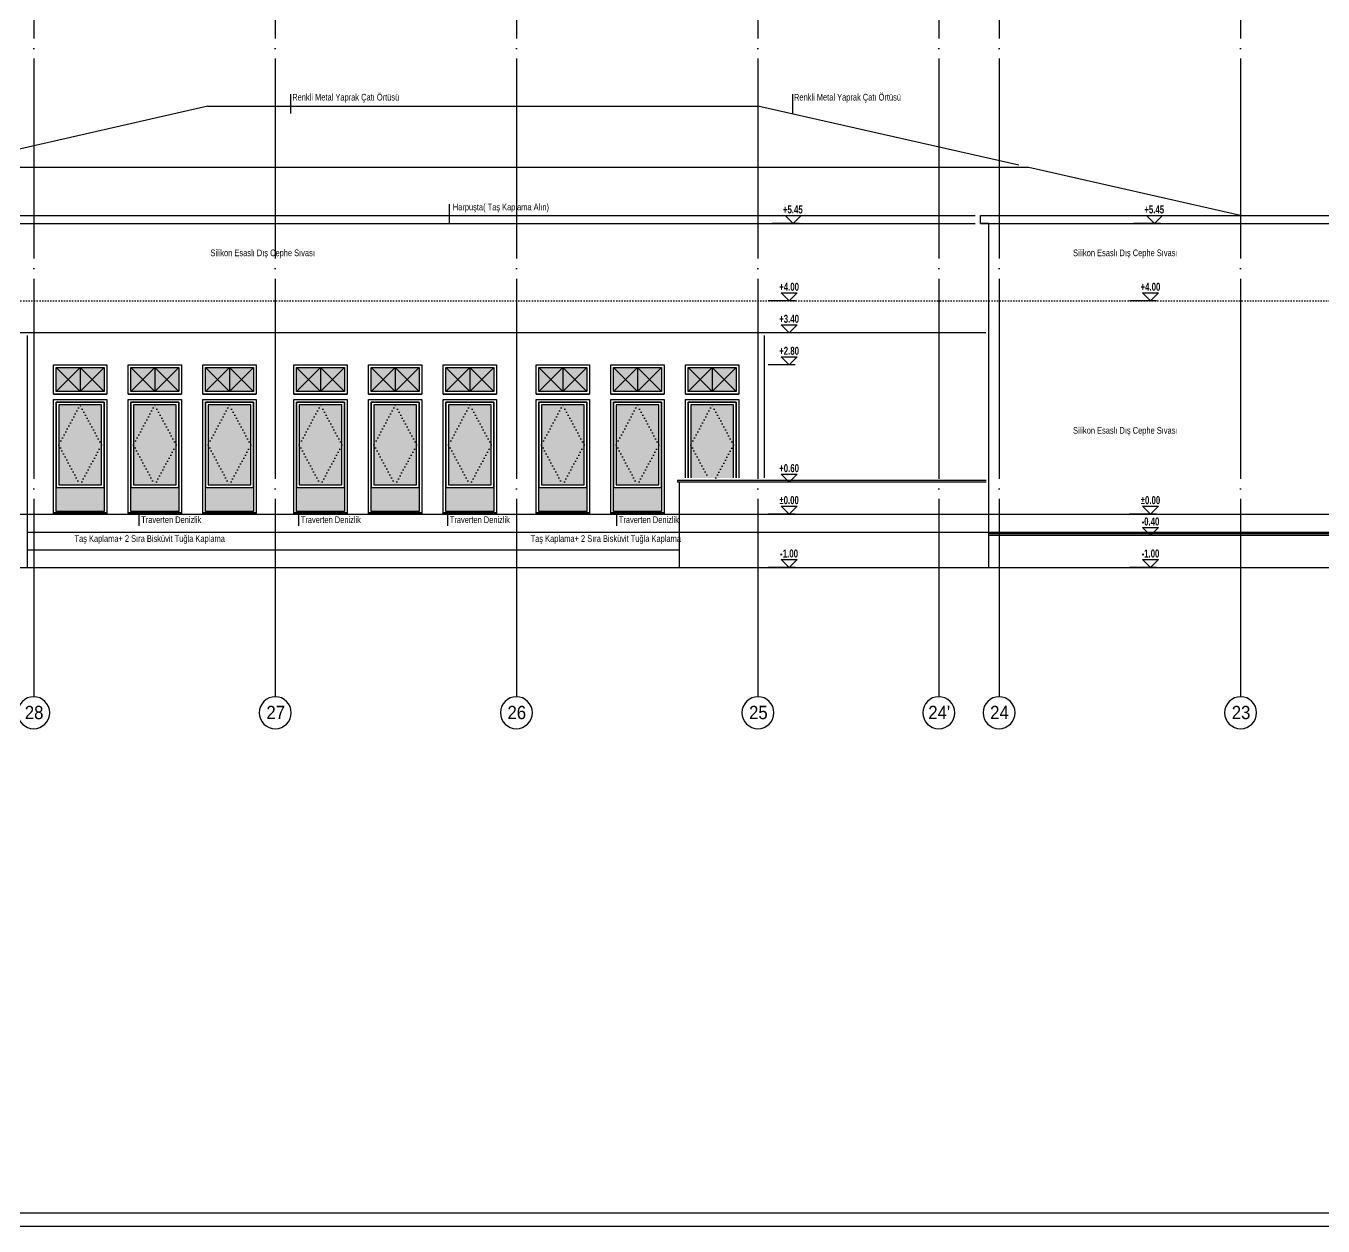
# Model space of a CAD drawing. Extents: x 460786 to 545292, y 30998 to 41694.
# Drawn here: x 520345 to 522777, y 37194 to 39444 of the extents above; entities that cross this region are included whole.
import ezdxf
from ezdxf.enums import TextEntityAlignment as Align

# ---------------------------------------------------------------- set-up
doc = ezdxf.new("R2010")
doc.units = 0
doc.header["$LTSCALE"] = 50
doc.header["$MEASUREMENT"] = 0
for name, pattern in [('DASHDOT', [5.5, 5, -0.25, 0, -0.25]), ('DASHED', [0.1, 0, -0.1]), ('DOT2', [0.125, 0, -0.125])]:
    doc.linetypes.add(name, pattern=pattern)
doc.layers.get('0').update_dxf_attribs({"linetype": 'CONTINUOUS'})
for name, color, linetype in [('A-Aks Balonu', 2, 'CONTINUOUS'), ('A-Aks Dikey', 12, 'DASHDOT'), ('A-Betonarme', 6, 'CONTINUOUS'), ('A-Cam', 160, 'CONTINUOUS'), ('A-Dash', 9, 'DASHED'), ('A-Gör 2', 40, 'CONTINUOUS'), ('A-Gör 3', 25, 'CONTINUOUS'), ('A-Gör 4', 75, 'CONTINUOUS'), ('A-Kot', 3, 'CONTINUOUS'), ('A-Lejant', 23, 'CONTINUOUS'), ('A-Solid', 254, 'CONTINUOUS'), ('A-Yazı 1', 200, 'CONTINUOUS'), ('A-Yazı 2', 205, 'CONTINUOUS')]:
    doc.layers.add(name, color=color, linetype=linetype)
doc.styles.add('blkan', font='arial.ttf', dxfattribs={"width": 0.9, "height": 12.5})
doc.styles.get("Standard").update_dxf_attribs({"font": 'arial.ttf', "width": 0.9})
doc.styles.add('YAZI', font='arialbd.ttf', dxfattribs={"width": 0.9, "height": 150})

# ---------------------------------------------------------------- blocks, each defined once
blk = doc.blocks.new('aks')
blk.add_circle((-0.8, 38.6), 60)
at = {"width": 0.9}
blk.add_attdef('AKSNO', text='', height=50, dxfattribs=at).set_placement((-0.8, 38.6), align=Align.MIDDLE_CENTER)
blk = doc.blocks.new('kot-k')
for p, q in [((9.4, 0), (-32.7, 0)), ((-12.6, 12.6), (12.6, 12.6)), ((0, 0), (-12.6, 12.6)), ((0, 0), (12.6, 12.6))]:
    blk.add_line(p, q)
at = {"style": 'YAZI', "width": 0.7}
blk.add_attdef('KOT', text='', height=12.5, dxfattribs=at).set_placement((0, 22), align=Align.MIDDLE_CENTER)

msp = doc.modelspace()

# ---------------------------------------------------------------- hatches: boundary and pattern name
at = {"layer": 'A-Solid'}
h = msp.add_hatch(color=256, dxfattribs=at)
h.dxf.hatch_style = 1
h.paths.add_polyline_path([(520491.72, 38578.33), (520401.72, 38578.33), (520401.72, 38533.33), (520491.72, 38533.33)])
h.paths.add_polyline_path([(520406.72, 38658.33), (520406.72, 38583.33), (520446.72, 38583.33)], flags=17)
h.paths.add_polyline_path([(520486.72, 38658.33), (520446.72, 38583.33), (520486.72, 38583.33)], flags=17)
h.paths.add_polyline_path([(520486.72, 38658.33), (520446.72, 38733.33), (520406.72, 38658.33), (520446.72, 38583.33)])
h.paths.add_polyline_path([(520446.72, 38733.33), (520406.72, 38733.33), (520406.72, 38658.33)], flags=17)
h.paths.add_polyline_path([(520486.72, 38733.33), (520446.72, 38733.33), (520486.72, 38658.33)], flags=17)
h.paths.add_polyline_path([(520424.22, 38780.83), (520401.72, 38758.33), (520446.72, 38758.33)])
h.paths.add_polyline_path([(520446.72, 38803.33), (520401.72, 38803.33), (520424.22, 38780.83)])
h.paths.add_polyline_path([(520446.72, 38803.33), (520424.22, 38780.83), (520446.72, 38758.33)])
h.paths.add_polyline_path([(520401.72, 38803.33), (520401.72, 38758.33), (520424.22, 38780.83)])
h.paths.add_polyline_path([(520469.22, 38780.83), (520446.72, 38803.33), (520446.72, 38758.33)])
h.paths.add_polyline_path([(520491.72, 38803.33), (520446.72, 38803.33), (520469.22, 38780.83)])
h.paths.add_polyline_path([(520491.72, 38803.33), (520469.22, 38780.83), (520491.72, 38758.33)])
h.paths.add_polyline_path([(520469.22, 38780.83), (520446.72, 38758.33), (520491.72, 38758.33)])
h = msp.add_hatch(color=256, dxfattribs=at)
h.dxf.hatch_style = 1
h.paths.add_polyline_path([(520631.72, 38578.33), (520541.72, 38578.33), (520541.72, 38533.33), (520631.72, 38533.33)])
h.paths.add_polyline_path([(520546.72, 38658.33), (520546.72, 38583.33), (520586.72, 38583.33)], flags=17)
h.paths.add_polyline_path([(520626.72, 38658.33), (520586.72, 38583.33), (520626.72, 38583.33)], flags=17)
h.paths.add_polyline_path([(520626.72, 38658.33), (520586.72, 38733.33), (520546.72, 38658.33), (520586.72, 38583.33)])
h.paths.add_polyline_path([(520586.72, 38733.33), (520546.72, 38733.33), (520546.72, 38658.33)], flags=17)
h.paths.add_polyline_path([(520626.72, 38733.33), (520586.72, 38733.33), (520626.72, 38658.33)], flags=17)
h.paths.add_polyline_path([(520564.22, 38780.83), (520541.72, 38758.33), (520586.72, 38758.33)])
h.paths.add_polyline_path([(520586.72, 38803.33), (520541.72, 38803.33), (520564.22, 38780.83)])
h.paths.add_polyline_path([(520586.72, 38803.33), (520564.22, 38780.83), (520586.72, 38758.33)])
h.paths.add_polyline_path([(520541.72, 38803.33), (520541.72, 38758.33), (520564.22, 38780.83)])
h.paths.add_polyline_path([(520609.22, 38780.83), (520586.72, 38803.33), (520586.72, 38758.33)])
h.paths.add_polyline_path([(520631.72, 38803.33), (520586.72, 38803.33), (520609.22, 38780.83)])
h.paths.add_polyline_path([(520631.72, 38803.33), (520609.22, 38780.83), (520631.72, 38758.33)])
h.paths.add_polyline_path([(520609.22, 38780.83), (520586.72, 38758.33), (520631.72, 38758.33)])
h = msp.add_hatch(color=256, dxfattribs=at)
h.dxf.hatch_style = 1
h.paths.add_polyline_path([(520771.72, 38578.33), (520681.72, 38578.33), (520681.72, 38533.33), (520771.72, 38533.33)])
h.paths.add_polyline_path([(520686.72, 38658.33), (520686.72, 38583.33), (520726.72, 38583.33)], flags=17)
h.paths.add_polyline_path([(520766.72, 38658.33), (520726.72, 38583.33), (520766.72, 38583.33)], flags=17)
h.paths.add_polyline_path([(520766.72, 38658.33), (520726.72, 38733.33), (520686.72, 38658.33), (520726.72, 38583.33)])
h.paths.add_polyline_path([(520726.72, 38733.33), (520686.72, 38733.33), (520686.72, 38658.33)], flags=17)
h.paths.add_polyline_path([(520766.72, 38733.33), (520726.72, 38733.33), (520766.72, 38658.33)], flags=17)
h.paths.add_polyline_path([(520704.22, 38780.83), (520681.72, 38758.33), (520726.72, 38758.33)])
h.paths.add_polyline_path([(520726.72, 38803.33), (520681.72, 38803.33), (520704.22, 38780.83)])
h.paths.add_polyline_path([(520726.72, 38803.33), (520704.22, 38780.83), (520726.72, 38758.33)])
h.paths.add_polyline_path([(520681.72, 38803.33), (520681.72, 38758.33), (520704.22, 38780.83)])
h.paths.add_polyline_path([(520749.22, 38780.83), (520726.72, 38803.33), (520726.72, 38758.33)])
h.paths.add_polyline_path([(520771.72, 38803.33), (520726.72, 38803.33), (520749.22, 38780.83)])
h.paths.add_polyline_path([(520771.72, 38803.33), (520749.22, 38780.83), (520771.72, 38758.33)])
h.paths.add_polyline_path([(520749.22, 38780.83), (520726.72, 38758.33), (520771.72, 38758.33)])
h = msp.add_hatch(color=256, dxfattribs=at)
h.dxf.hatch_style = 1
h.paths.add_polyline_path([(520942.72, 38578.33), (520852.72, 38578.33), (520852.72, 38533.33), (520942.72, 38533.33)])
h.paths.add_polyline_path([(520857.72, 38658.33), (520857.72, 38583.33), (520897.72, 38583.33)], flags=17)
h.paths.add_polyline_path([(520937.72, 38658.33), (520897.72, 38583.33), (520937.72, 38583.33)], flags=17)
h.paths.add_polyline_path([(520937.72, 38658.33), (520897.72, 38733.33), (520857.72, 38658.33), (520897.72, 38583.33)])
h.paths.add_polyline_path([(520897.72, 38733.33), (520857.72, 38733.33), (520857.72, 38658.33)], flags=17)
h.paths.add_polyline_path([(520937.72, 38733.33), (520897.72, 38733.33), (520937.72, 38658.33)], flags=17)
h.paths.add_polyline_path([(520875.22, 38780.83), (520852.72, 38758.33), (520897.72, 38758.33)])
h.paths.add_polyline_path([(520897.72, 38803.33), (520852.72, 38803.33), (520875.22, 38780.83)])
h.paths.add_polyline_path([(520897.72, 38803.33), (520875.22, 38780.83), (520897.72, 38758.33)])
h.paths.add_polyline_path([(520852.72, 38803.33), (520852.72, 38758.33), (520875.22, 38780.83)])
h.paths.add_polyline_path([(520920.22, 38780.83), (520897.72, 38803.33), (520897.72, 38758.33)])
h.paths.add_polyline_path([(520942.72, 38803.33), (520897.72, 38803.33), (520920.22, 38780.83)])
h.paths.add_polyline_path([(520942.72, 38803.33), (520920.22, 38780.83), (520942.72, 38758.33)])
h.paths.add_polyline_path([(520920.22, 38780.83), (520897.72, 38758.33), (520942.72, 38758.33)])
h = msp.add_hatch(color=256, dxfattribs=at)
h.dxf.hatch_style = 1
h.paths.add_polyline_path([(521082.72, 38578.33), (520992.72, 38578.33), (520992.72, 38533.33), (521082.72, 38533.33)])
h.paths.add_polyline_path([(520997.72, 38658.33), (520997.72, 38583.33), (521037.72, 38583.33)], flags=17)
h.paths.add_polyline_path([(521077.72, 38658.33), (521037.72, 38583.33), (521077.72, 38583.33)], flags=17)
h.paths.add_polyline_path([(521077.72, 38658.33), (521037.72, 38733.33), (520997.72, 38658.33), (521037.72, 38583.33)])
h.paths.add_polyline_path([(521037.72, 38733.33), (520997.72, 38733.33), (520997.72, 38658.33)], flags=17)
h.paths.add_polyline_path([(521077.72, 38733.33), (521037.72, 38733.33), (521077.72, 38658.33)], flags=17)
h.paths.add_polyline_path([(521015.22, 38780.83), (520992.72, 38758.33), (521037.72, 38758.33)])
h.paths.add_polyline_path([(521037.72, 38803.33), (520992.72, 38803.33), (521015.22, 38780.83)])
h.paths.add_polyline_path([(521037.72, 38803.33), (521015.22, 38780.83), (521037.72, 38758.33)])
h.paths.add_polyline_path([(520992.72, 38803.33), (520992.72, 38758.33), (521015.22, 38780.83)])
h.paths.add_polyline_path([(521060.22, 38780.83), (521037.72, 38803.33), (521037.72, 38758.33)])
h.paths.add_polyline_path([(521082.72, 38803.33), (521037.72, 38803.33), (521060.22, 38780.83)])
h.paths.add_polyline_path([(521082.72, 38803.33), (521060.22, 38780.83), (521082.72, 38758.33)])
h.paths.add_polyline_path([(521060.22, 38780.83), (521037.72, 38758.33), (521082.72, 38758.33)])
h = msp.add_hatch(color=256, dxfattribs=at)
h.dxf.hatch_style = 1
h.paths.add_polyline_path([(521222.72, 38578.33), (521132.72, 38578.33), (521132.72, 38533.33), (521222.72, 38533.33)])
h.paths.add_polyline_path([(521137.72, 38658.33), (521137.72, 38583.33), (521177.72, 38583.33)], flags=17)
h.paths.add_polyline_path([(521217.72, 38658.33), (521177.72, 38583.33), (521217.72, 38583.33)], flags=17)
h.paths.add_polyline_path([(521217.72, 38658.33), (521177.72, 38733.33), (521137.72, 38658.33), (521177.72, 38583.33)])
h.paths.add_polyline_path([(521177.72, 38733.33), (521137.72, 38733.33), (521137.72, 38658.33)], flags=17)
h.paths.add_polyline_path([(521217.72, 38733.33), (521177.72, 38733.33), (521217.72, 38658.33)], flags=17)
h.paths.add_polyline_path([(521155.22, 38780.83), (521132.72, 38758.33), (521177.72, 38758.33)])
h.paths.add_polyline_path([(521177.72, 38803.33), (521132.72, 38803.33), (521155.22, 38780.83)])
h.paths.add_polyline_path([(521177.72, 38803.33), (521155.22, 38780.83), (521177.72, 38758.33)])
h.paths.add_polyline_path([(521132.72, 38803.33), (521132.72, 38758.33), (521155.22, 38780.83)])
h.paths.add_polyline_path([(521200.22, 38780.83), (521177.72, 38803.33), (521177.72, 38758.33)])
h.paths.add_polyline_path([(521222.72, 38803.33), (521177.72, 38803.33), (521200.22, 38780.83)])
h.paths.add_polyline_path([(521222.72, 38803.33), (521200.22, 38780.83), (521222.72, 38758.33)])
h.paths.add_polyline_path([(521200.22, 38780.83), (521177.72, 38758.33), (521222.72, 38758.33)])
h = msp.add_hatch(color=256, dxfattribs=at)
h.dxf.hatch_style = 1
h.paths.add_polyline_path([(521396.72, 38578.33), (521306.72, 38578.33), (521306.72, 38533.33), (521396.72, 38533.33)])
h.paths.add_polyline_path([(521311.72, 38658.33), (521311.72, 38583.33), (521351.72, 38583.33)], flags=17)
h.paths.add_polyline_path([(521391.72, 38658.33), (521351.72, 38583.33), (521391.72, 38583.33)], flags=17)
h.paths.add_polyline_path([(521391.72, 38658.33), (521351.72, 38733.33), (521311.72, 38658.33), (521351.72, 38583.33)])
h.paths.add_polyline_path([(521351.72, 38733.33), (521311.72, 38733.33), (521311.72, 38658.33)], flags=17)
h.paths.add_polyline_path([(521391.72, 38733.33), (521351.72, 38733.33), (521391.72, 38658.33)], flags=17)
h.paths.add_polyline_path([(521329.22, 38780.83), (521306.72, 38758.33), (521351.72, 38758.33)])
h.paths.add_polyline_path([(521351.72, 38803.33), (521306.72, 38803.33), (521329.22, 38780.83)])
h.paths.add_polyline_path([(521351.72, 38803.33), (521329.22, 38780.83), (521351.72, 38758.33)])
h.paths.add_polyline_path([(521306.72, 38803.33), (521306.72, 38758.33), (521329.22, 38780.83)])
h.paths.add_polyline_path([(521374.22, 38780.83), (521351.72, 38803.33), (521351.72, 38758.33)])
h.paths.add_polyline_path([(521396.72, 38803.33), (521351.72, 38803.33), (521374.22, 38780.83)])
h.paths.add_polyline_path([(521396.72, 38803.33), (521374.22, 38780.83), (521396.72, 38758.33)])
h.paths.add_polyline_path([(521374.22, 38780.83), (521351.72, 38758.33), (521396.72, 38758.33)])
h = msp.add_hatch(color=256, dxfattribs=at)
h.dxf.hatch_style = 1
h.paths.add_polyline_path([(521536.72, 38578.33), (521446.72, 38578.33), (521446.72, 38533.33), (521536.72, 38533.33)])
h.paths.add_polyline_path([(521451.72, 38658.33), (521451.72, 38583.33), (521491.72, 38583.33)], flags=17)
h.paths.add_polyline_path([(521531.72, 38658.33), (521491.72, 38583.33), (521531.72, 38583.33)], flags=17)
h.paths.add_polyline_path([(521531.72, 38658.33), (521491.72, 38733.33), (521451.72, 38658.33), (521491.72, 38583.33)])
h.paths.add_polyline_path([(521491.72, 38733.33), (521451.72, 38733.33), (521451.72, 38658.33)], flags=17)
h.paths.add_polyline_path([(521531.72, 38733.33), (521491.72, 38733.33), (521531.72, 38658.33)], flags=17)
h.paths.add_polyline_path([(521469.22, 38780.83), (521446.72, 38758.33), (521491.72, 38758.33)])
h.paths.add_polyline_path([(521491.72, 38803.33), (521446.72, 38803.33), (521469.22, 38780.83)])
h.paths.add_polyline_path([(521491.72, 38803.33), (521469.22, 38780.83), (521491.72, 38758.33)])
h.paths.add_polyline_path([(521446.72, 38803.33), (521446.72, 38758.33), (521469.22, 38780.83)])
h.paths.add_polyline_path([(521514.22, 38780.83), (521491.72, 38803.33), (521491.72, 38758.33)])
h.paths.add_polyline_path([(521536.72, 38803.33), (521491.72, 38803.33), (521514.22, 38780.83)])
h.paths.add_polyline_path([(521536.72, 38803.33), (521514.22, 38780.83), (521536.72, 38758.33)])
h.paths.add_polyline_path([(521514.22, 38780.83), (521491.72, 38758.33), (521536.72, 38758.33)])
h = msp.add_hatch(color=256, dxfattribs=at)
h.dxf.hatch_style = 1
h.paths.add_polyline_path([(521631.72, 38733.33), (521591.72, 38733.33), (521591.72, 38658.33)], flags=17)
h.paths.add_polyline_path([(521671.72, 38733.33), (521631.72, 38733.33), (521671.72, 38658.33)], flags=17)
h.paths.add_polyline_path([(521609.22, 38780.83), (521586.72, 38758.33), (521631.72, 38758.33)])
h.paths.add_polyline_path([(521631.72, 38803.33), (521586.72, 38803.33), (521609.22, 38780.83)])
h.paths.add_polyline_path([(521631.72, 38803.33), (521609.22, 38780.83), (521631.72, 38758.33)])
h.paths.add_polyline_path([(521586.72, 38803.33), (521586.72, 38758.33), (521609.22, 38780.83)])
h.paths.add_polyline_path([(521654.22, 38780.83), (521631.72, 38803.33), (521631.72, 38758.33)])
h.paths.add_polyline_path([(521676.72, 38803.33), (521631.72, 38803.33), (521654.22, 38780.83)])
h.paths.add_polyline_path([(521676.72, 38803.33), (521654.22, 38780.83), (521676.72, 38758.33)])
h.paths.add_polyline_path([(521654.22, 38780.83), (521631.72, 38758.33), (521676.72, 38758.33)])
h.paths.add_polyline_path([(521638.66, 38596.33), (521671.72, 38596.33), (521671.72, 38658.33)])
h.paths.add_polyline_path([(521624.79, 38596.33), (521638.66, 38596.33), (521671.72, 38658.33), (521631.72, 38733.33), (521591.72, 38658.33)])
h.paths.add_polyline_path([(521591.72, 38596.33), (521624.79, 38596.33), (521591.72, 38658.33)])

# ---------------------------------------------------------------- linework, layer by layer
at = {"layer": 'A-Aks Dikey', "ltscale": 1.5}
for p, q in [((520359.72, 40620.39), (520359.72, 38186.23)), ((520812.72, 40620.39), (520812.72, 38186.23)), ((521264.72, 40620.39), (521264.72, 38186.23)), ((521717.72, 40620.39), (521717.72, 38186.23)), ((522056.72, 40620.39), (522056.72, 38186.23)), ((522169.72, 40620.39), (522169.72, 38186.23)), ((522622.72, 40620.39), (522622.72, 38186.23))]:
    msp.add_line(p, q, dxfattribs=at)
at = {"layer": 'A-Betonarme'}
for p, q in [((520401.72, 38578.33), (520491.72, 38578.33)), ((520541.72, 38578.33), (520631.72, 38578.33)), ((520681.72, 38578.33), (520771.72, 38578.33)), ((520852.72, 38578.33), (520942.72, 38578.33)), ((520992.72, 38578.33), (521082.72, 38578.33)), ((521132.72, 38578.33), (521222.72, 38578.33)), ((521306.72, 38578.33), (521396.72, 38578.33)), ((521446.72, 38578.33), (521536.72, 38578.33)), ((518973.28, 38428.33), (528378.76, 38428.33))]:
    msp.add_line(p, q, dxfattribs=at)
at = {"layer": 'A-Cam'}
for p, q in [((520396.72, 38808.33), (520496.72, 38808.33)), ((520536.72, 38808.33), (520636.72, 38808.33)), ((520676.72, 38808.33), (520776.72, 38808.33)), ((520847.72, 38808.33), (520947.72, 38808.33)), ((520987.72, 38808.33), (521087.72, 38808.33)), ((521127.72, 38808.33), (521227.72, 38808.33)), ((521301.72, 38808.33), (521401.72, 38808.33)), ((521441.72, 38808.33), (521541.72, 38808.33)), ((521581.72, 38808.33), (521681.72, 38808.33)), ((520396.72, 38753.33), (520496.72, 38753.33)), ((520396.72, 38743.33), (520496.72, 38743.33)), ((520536.72, 38753.33), (520636.72, 38753.33)), ((520536.72, 38743.33), (520636.72, 38743.33)), ((520676.72, 38753.33), (520776.72, 38753.33)), ((520676.72, 38743.33), (520776.72, 38743.33)), ((520847.72, 38753.33), (520947.72, 38753.33)), ((520847.72, 38743.33), (520947.72, 38743.33)), ((520987.72, 38753.33), (521087.72, 38753.33)), ((520987.72, 38743.33), (521087.72, 38743.33)), ((521127.72, 38753.33), (521227.72, 38753.33)), ((521127.72, 38743.33), (521227.72, 38743.33)), ((521301.72, 38753.33), (521401.72, 38753.33)), ((521301.72, 38743.33), (521401.72, 38743.33)), ((521441.72, 38753.33), (521541.72, 38753.33)), ((521441.72, 38743.33), (521541.72, 38743.33)), ((521581.72, 38753.33), (521681.72, 38753.33)), ((521581.72, 38743.33), (521681.72, 38743.33)), ((520396.72, 38528.33), (520496.72, 38528.33)), ((520536.72, 38528.33), (520636.72, 38528.33)), ((520676.72, 38528.33), (520776.72, 38528.33)), ((520847.72, 38528.33), (520947.72, 38528.33)), ((520987.72, 38528.33), (521087.72, 38528.33)), ((521127.72, 38528.33), (521227.72, 38528.33)), ((521301.72, 38528.33), (521401.72, 38528.33)), ((521441.72, 38528.33), (521541.72, 38528.33))]:
    msp.add_line(p, q, dxfattribs=at)
at = {"layer": 'A-Cam', "linetype": 'DOT2'}
for p, q in [((520446.72, 38733.33), (520406.72, 38658.33)), ((520486.72, 38658.33), (520446.72, 38733.33)), ((520586.72, 38733.33), (520546.72, 38658.33)), ((520626.72, 38658.33), (520586.72, 38733.33)), ((520726.72, 38733.33), (520686.72, 38658.33)), ((520766.72, 38658.33), (520726.72, 38733.33)), ((520897.72, 38733.33), (520857.72, 38658.33)), ((520937.72, 38658.33), (520897.72, 38733.33)), ((521037.72, 38733.33), (520997.72, 38658.33)), ((521077.72, 38658.33), (521037.72, 38733.33)), ((521177.72, 38733.33), (521137.72, 38658.33)), ((521217.72, 38658.33), (521177.72, 38733.33)), ((521351.72, 38733.33), (521311.72, 38658.33)), ((521391.72, 38658.33), (521351.72, 38733.33)), ((521491.72, 38733.33), (521451.72, 38658.33)), ((521531.72, 38658.33), (521491.72, 38733.33)), ((521631.72, 38733.33), (521591.72, 38658.33)), ((521671.72, 38658.33), (521631.72, 38733.33)), ((520406.72, 38658.33), (520446.72, 38583.33)), ((520446.72, 38583.33), (520486.72, 38658.33)), ((520546.72, 38658.33), (520586.72, 38583.33)), ((520586.72, 38583.33), (520626.72, 38658.33)), ((520686.72, 38658.33), (520726.72, 38583.33)), ((520726.72, 38583.33), (520766.72, 38658.33)), ((520857.72, 38658.33), (520897.72, 38583.33)), ((520897.72, 38583.33), (520937.72, 38658.33)), ((520997.72, 38658.33), (521037.72, 38583.33)), ((521037.72, 38583.33), (521077.72, 38658.33)), ((521137.72, 38658.33), (521177.72, 38583.33)), ((521177.72, 38583.33), (521217.72, 38658.33)), ((521311.72, 38658.33), (521351.72, 38583.33)), ((521351.72, 38583.33), (521391.72, 38658.33)), ((521451.72, 38658.33), (521491.72, 38583.33)), ((521491.72, 38583.33), (521531.72, 38658.33)), ((521591.72, 38658.33), (521624.79, 38596.33)), ((521638.66, 38596.33), (521671.72, 38658.33))]:
    msp.add_line(p, q, dxfattribs=at)
at = {"layer": 'A-Cam'}
for points in [[(520396.72, 38808.33), (520496.72, 38808.33), (520496.72, 38753.33), (520396.72, 38753.33)], [(520536.72, 38808.33), (520636.72, 38808.33), (520636.72, 38753.33), (520536.72, 38753.33)], [(520676.72, 38808.33), (520776.72, 38808.33), (520776.72, 38753.33), (520676.72, 38753.33)], [(520847.72, 38808.33), (520947.72, 38808.33), (520947.72, 38753.33), (520847.72, 38753.33)], [(520987.72, 38808.33), (521087.72, 38808.33), (521087.72, 38753.33), (520987.72, 38753.33)], [(521127.72, 38808.33), (521227.72, 38808.33), (521227.72, 38753.33), (521127.72, 38753.33)], [(521301.72, 38808.33), (521401.72, 38808.33), (521401.72, 38753.33), (521301.72, 38753.33)], [(521441.72, 38808.33), (521541.72, 38808.33), (521541.72, 38753.33), (521441.72, 38753.33)], [(521581.72, 38808.33), (521681.72, 38808.33), (521681.72, 38753.33), (521581.72, 38753.33)], [(520396.72, 38743.33), (520496.72, 38743.33), (520496.72, 38528.33), (520396.72, 38528.33)], [(520536.72, 38743.33), (520636.72, 38743.33), (520636.72, 38528.33), (520536.72, 38528.33)], [(520676.72, 38743.33), (520776.72, 38743.33), (520776.72, 38528.33), (520676.72, 38528.33)], [(520847.72, 38743.33), (520947.72, 38743.33), (520947.72, 38528.33), (520847.72, 38528.33)], [(520987.72, 38743.33), (521087.72, 38743.33), (521087.72, 38528.33), (520987.72, 38528.33)], [(521127.72, 38743.33), (521227.72, 38743.33), (521227.72, 38528.33), (521127.72, 38528.33)], [(521301.72, 38743.33), (521401.72, 38743.33), (521401.72, 38528.33), (521301.72, 38528.33)], [(521441.72, 38743.33), (521541.72, 38743.33), (521541.72, 38528.33), (521441.72, 38528.33)]]:
    msp.add_lwpolyline(points, close=True, dxfattribs=at)
for points in [[(520396.72, 38753.33), (520396.72, 38808.33), (520496.72, 38808.33), (520496.72, 38753.33)], [(520536.72, 38753.33), (520536.72, 38808.33), (520636.72, 38808.33), (520636.72, 38753.33)], [(520676.72, 38753.33), (520676.72, 38808.33), (520776.72, 38808.33), (520776.72, 38753.33)], [(520847.72, 38753.33), (520847.72, 38808.33), (520947.72, 38808.33), (520947.72, 38753.33)], [(520987.72, 38753.33), (520987.72, 38808.33), (521087.72, 38808.33), (521087.72, 38753.33)], [(521127.72, 38753.33), (521127.72, 38808.33), (521227.72, 38808.33), (521227.72, 38753.33)], [(521301.72, 38753.33), (521301.72, 38808.33), (521401.72, 38808.33), (521401.72, 38753.33)], [(521441.72, 38753.33), (521441.72, 38808.33), (521541.72, 38808.33), (521541.72, 38753.33)], [(521581.72, 38753.33), (521581.72, 38808.33), (521681.72, 38808.33), (521681.72, 38753.33)], [(520496.72, 38743.33), (520496.72, 38528.33), (520396.72, 38528.33), (520396.72, 38743.33)], [(520636.72, 38743.33), (520636.72, 38528.33), (520536.72, 38528.33), (520536.72, 38743.33)], [(520776.72, 38743.33), (520776.72, 38528.33), (520676.72, 38528.33), (520676.72, 38743.33)], [(520947.72, 38743.33), (520947.72, 38528.33), (520847.72, 38528.33), (520847.72, 38743.33)], [(521087.72, 38743.33), (521087.72, 38528.33), (520987.72, 38528.33), (520987.72, 38743.33)], [(521227.72, 38743.33), (521227.72, 38528.33), (521127.72, 38528.33), (521127.72, 38743.33)], [(521401.72, 38743.33), (521401.72, 38528.33), (521301.72, 38528.33), (521301.72, 38743.33)], [(521541.72, 38743.33), (521541.72, 38528.33), (521441.72, 38528.33), (521441.72, 38743.33)], [(521581.72, 38596.33), (521581.72, 38743.33), (521681.72, 38743.33), (521681.72, 38596.33)], [(521581.72, 38596.33), (521581.72, 38743.33)], [(521681.72, 38743.33), (521681.72, 38596.33)]]:
    msp.add_lwpolyline(points, dxfattribs=at)
at = {"layer": 'A-Dash'}
for p, q in [((519219, 38928.33), (528193.04, 38928.33)), ((519924.72, 38528.33), (528193.04, 38528.33))]:
    msp.add_line(p, q, dxfattribs=at)
at = {"layer": 'A-Gör 2'}
for p, q in [((522149.72, 39073.33), (522149.72, 38428.33)), ((520446.72, 38758.33), (520401.72, 38803.33)), ((520401.72, 38758.33), (520446.72, 38803.33)), ((520446.72, 38803.33), (520446.72, 38758.33)), ((520446.72, 38803.33), (520491.72, 38758.33)), ((520446.72, 38758.33), (520491.72, 38803.33)), ((520586.72, 38758.33), (520541.72, 38803.33)), ((520541.72, 38758.33), (520586.72, 38803.33)), ((520586.72, 38803.33), (520586.72, 38758.33)), ((520586.72, 38803.33), (520631.72, 38758.33)), ((520586.72, 38758.33), (520631.72, 38803.33)), ((520726.72, 38758.33), (520681.72, 38803.33)), ((520681.72, 38758.33), (520726.72, 38803.33)), ((520726.72, 38803.33), (520726.72, 38758.33)), ((520726.72, 38803.33), (520771.72, 38758.33)), ((520726.72, 38758.33), (520771.72, 38803.33)), ((520897.72, 38758.33), (520852.72, 38803.33)), ((520852.72, 38758.33), (520897.72, 38803.33)), ((520897.72, 38803.33), (520897.72, 38758.33)), ((520897.72, 38803.33), (520942.72, 38758.33)), ((520897.72, 38758.33), (520942.72, 38803.33)), ((521037.72, 38758.33), (520992.72, 38803.33)), ((520992.72, 38758.33), (521037.72, 38803.33)), ((521037.72, 38803.33), (521037.72, 38758.33)), ((521037.72, 38803.33), (521082.72, 38758.33)), ((521037.72, 38758.33), (521082.72, 38803.33)), ((521177.72, 38758.33), (521132.72, 38803.33)), ((521132.72, 38758.33), (521177.72, 38803.33)), ((521177.72, 38803.33), (521177.72, 38758.33)), ((521177.72, 38803.33), (521222.72, 38758.33)), ((521177.72, 38758.33), (521222.72, 38803.33)), ((521351.72, 38758.33), (521306.72, 38803.33)), ((521306.72, 38758.33), (521351.72, 38803.33)), ((521351.72, 38803.33), (521351.72, 38758.33)), ((521351.72, 38803.33), (521396.72, 38758.33)), ((521351.72, 38758.33), (521396.72, 38803.33)), ((521491.72, 38758.33), (521446.72, 38803.33)), ((521446.72, 38758.33), (521491.72, 38803.33)), ((521491.72, 38803.33), (521491.72, 38758.33)), ((521491.72, 38803.33), (521536.72, 38758.33)), ((521491.72, 38758.33), (521536.72, 38803.33)), ((521631.72, 38758.33), (521586.72, 38803.33)), ((521586.72, 38758.33), (521631.72, 38803.33)), ((521631.72, 38803.33), (521631.72, 38758.33)), ((521631.72, 38803.33), (521676.72, 38758.33)), ((521631.72, 38758.33), (521676.72, 38803.33)), ((522145.66, 38591.33), (521566.72, 38591.33)), ((521566.72, 38591.33), (521566.72, 38588.33)), ((522145.66, 38588.33), (521566.72, 38588.33)), ((521569.72, 38588.33), (521569.72, 38428.33)), ((524550.72, 38491.33), (522149.72, 38491.33)), ((524550.72, 38488.33), (522149.72, 38488.33))]:
    msp.add_line(p, q, dxfattribs=at)
for points in [[(520401.72, 38803.33), (520491.72, 38803.33), (520491.72, 38758.33), (520401.72, 38758.33)], [(520541.72, 38803.33), (520631.72, 38803.33), (520631.72, 38758.33), (520541.72, 38758.33)], [(520681.72, 38803.33), (520771.72, 38803.33), (520771.72, 38758.33), (520681.72, 38758.33)], [(520852.72, 38803.33), (520942.72, 38803.33), (520942.72, 38758.33), (520852.72, 38758.33)], [(520992.72, 38803.33), (521082.72, 38803.33), (521082.72, 38758.33), (520992.72, 38758.33)], [(521132.72, 38803.33), (521222.72, 38803.33), (521222.72, 38758.33), (521132.72, 38758.33)], [(521306.72, 38803.33), (521396.72, 38803.33), (521396.72, 38758.33), (521306.72, 38758.33)], [(521446.72, 38803.33), (521536.72, 38803.33), (521536.72, 38758.33), (521446.72, 38758.33)], [(521586.72, 38803.33), (521676.72, 38803.33), (521676.72, 38758.33), (521586.72, 38758.33)], [(520401.72, 38738.33), (520491.72, 38738.33), (520491.72, 38533.33), (520401.72, 38533.33)], [(520401.72, 38578.33), (520491.72, 38578.33), (520491.72, 38738.33), (520401.72, 38738.33)], [(520406.72, 38583.33), (520486.72, 38583.33), (520486.72, 38733.33), (520406.72, 38733.33)], [(520541.72, 38738.33), (520631.72, 38738.33), (520631.72, 38533.33), (520541.72, 38533.33)], [(520541.72, 38578.33), (520631.72, 38578.33), (520631.72, 38738.33), (520541.72, 38738.33)], [(520546.72, 38583.33), (520626.72, 38583.33), (520626.72, 38733.33), (520546.72, 38733.33)], [(520681.72, 38738.33), (520771.72, 38738.33), (520771.72, 38533.33), (520681.72, 38533.33)], [(520681.72, 38578.33), (520771.72, 38578.33), (520771.72, 38738.33), (520681.72, 38738.33)], [(520686.72, 38583.33), (520766.72, 38583.33), (520766.72, 38733.33), (520686.72, 38733.33)], [(520852.72, 38738.33), (520942.72, 38738.33), (520942.72, 38533.33), (520852.72, 38533.33)], [(520852.72, 38578.33), (520942.72, 38578.33), (520942.72, 38738.33), (520852.72, 38738.33)], [(520857.72, 38583.33), (520937.72, 38583.33), (520937.72, 38733.33), (520857.72, 38733.33)], [(520992.72, 38738.33), (521082.72, 38738.33), (521082.72, 38533.33), (520992.72, 38533.33)], [(520992.72, 38578.33), (521082.72, 38578.33), (521082.72, 38738.33), (520992.72, 38738.33)], [(520997.72, 38583.33), (521077.72, 38583.33), (521077.72, 38733.33), (520997.72, 38733.33)], [(521132.72, 38738.33), (521222.72, 38738.33), (521222.72, 38533.33), (521132.72, 38533.33)], [(521132.72, 38578.33), (521222.72, 38578.33), (521222.72, 38738.33), (521132.72, 38738.33)], [(521137.72, 38583.33), (521217.72, 38583.33), (521217.72, 38733.33), (521137.72, 38733.33)], [(521306.72, 38738.33), (521396.72, 38738.33), (521396.72, 38533.33), (521306.72, 38533.33)], [(521306.72, 38578.33), (521396.72, 38578.33), (521396.72, 38738.33), (521306.72, 38738.33)], [(521311.72, 38583.33), (521391.72, 38583.33), (521391.72, 38733.33), (521311.72, 38733.33)], [(521446.72, 38738.33), (521536.72, 38738.33), (521536.72, 38533.33), (521446.72, 38533.33)], [(521446.72, 38578.33), (521536.72, 38578.33), (521536.72, 38738.33), (521446.72, 38738.33)], [(521451.72, 38583.33), (521531.72, 38583.33), (521531.72, 38733.33), (521451.72, 38733.33)]]:
    msp.add_lwpolyline(points, close=True, dxfattribs=at)
for points in [[(521586.72, 38596.33), (521586.72, 38738.33), (521676.72, 38738.33), (521676.72, 38596.33)], [(521676.72, 38596.33), (521676.72, 38738.33), (521586.72, 38738.33), (521586.72, 38596.33)], [(521671.72, 38596.33), (521671.72, 38733.33), (521591.72, 38733.33), (521591.72, 38596.33)], [(520396.72, 38528.33), (520396.72, 38531.33), (520496.72, 38531.33), (520496.72, 38528.33), (520396.72, 38528.33)], [(520536.72, 38528.33), (520536.72, 38531.33), (520636.72, 38531.33), (520636.72, 38528.33), (520536.72, 38528.33)], [(520676.72, 38528.33), (520676.72, 38531.33), (520776.72, 38531.33), (520776.72, 38528.33), (520676.72, 38528.33)], [(520847.72, 38528.33), (520847.72, 38531.33), (520947.72, 38531.33), (520947.72, 38528.33), (520847.72, 38528.33)], [(520987.72, 38528.33), (520987.72, 38531.33), (521087.72, 38531.33), (521087.72, 38528.33), (520987.72, 38528.33)], [(521127.72, 38528.33), (521127.72, 38531.33), (521227.72, 38531.33), (521227.72, 38528.33), (521127.72, 38528.33)], [(521127.72, 38528.33), (521127.72, 38531.33), (521227.72, 38531.33), (521227.72, 38528.33), (521127.72, 38528.33)], [(521301.72, 38528.33), (521301.72, 38531.33), (521401.72, 38531.33), (521401.72, 38528.33), (521301.72, 38528.33)], [(521441.72, 38528.33), (521441.72, 38531.33), (521541.72, 38531.33), (521541.72, 38528.33), (521441.72, 38528.33)]]:
    msp.add_lwpolyline(points, dxfattribs=at)
at = {"layer": 'A-Gör 3'}
for p, q in [((519204, 39088.33), (522124.72, 39088.33)), ((522134.72, 39073.33), (522134.72, 39088.33)), ((522134.72, 39088.33), (523592.72, 39088.33)), ((519204, 39073.33), (522124.72, 39073.33)), ((522149.72, 39073.33), (522134.72, 39073.33)), ((522134.72, 39073.33), (523592.72, 39073.33)), ((522144.72, 38868.33), (519919.72, 38868.33)), ((520347.72, 38863.33), (520347.72, 38428.33)), ((521729.72, 38596.33), (521729.72, 38863.33)), ((519394.72, 38528.33), (521569.72, 38528.33)), ((521569.72, 38528.33), (526293.75, 38528.33)), ((520347.72, 38495), (521569.72, 38495)), ((521569.72, 38495), (526293.75, 38495)), ((520347.72, 38461.67), (521569.72, 38461.67))]:
    msp.add_line(p, q, dxfattribs=at)
at = {"layer": 'A-Gör 4'}
for p, q in [((520686.23, 39293.33), (520182.81, 39178.33)), ((520686.23, 39293.33), (521717.72, 39293.33)), ((522207.05, 39182.49), (521717.72, 39293.33)), ((522225.41, 39178.33), (520182.81, 39178.33)), ((522622.72, 39088.33), (522225.41, 39178.33))]:
    msp.add_line(p, q, dxfattribs=at)
at = {"layer": 'A-Lejant'}
msp.add_lwpolyline([(460786.15, 41693.81), (460786.15, 37193.81), (545291.84, 37193.81), (545291.84, 41693.81), (460786.15, 41693.81)], dxfattribs=at)
msp.add_lwpolyline([(460811.15, 41668.81), (460811.15, 37218.81), (545266.84, 37218.81), (545266.84, 41668.81)], close=True, dxfattribs=at)
at = {"layer": 'A-Yazı 2'}
for p, q in [((520841.47, 39315.77), (520841.47, 39279.9)), ((521782.19, 39315.77), (521782.19, 39279.9)), ((521138.59, 39109.84), (521138.59, 39073.96)), ((520557.37, 38506.51), (520557.37, 38529.83)), ((520856.58, 38506.51), (520856.58, 38529.83)), ((521135.94, 38506.51), (521135.94, 38529.83)), ((521452.85, 38506.51), (521452.85, 38529.83))]:
    msp.add_line(p, q, dxfattribs=at)

# ---------------------------------------------------------------- block references
at = {"layer": 'A-Aks Balonu'}
ref = msp.add_blockref('aks', (520359.31, 38136.91), dxfattribs=dict(at, xscale=-0.5, yscale=0.5, zscale=0.5))
ref.add_attrib('AKSNO', '28', dxfattribs={"layer": '0', "height": 25, "width": 0.9}).set_placement((520360.53, 38156.65), align=Align.MIDDLE_CENTER)
ref = msp.add_blockref('aks', (520812.31, 38136.91), dxfattribs=dict(at, xscale=-0.5, yscale=0.5, zscale=0.5))
ref.add_attrib('AKSNO', '27', dxfattribs={"layer": '0', "height": 25, "width": 0.9}).set_placement((520813.53, 38156.65), align=Align.MIDDLE_CENTER)
ref = msp.add_blockref('aks', (521264.31, 38136.91), dxfattribs=dict(at, xscale=-0.5, yscale=0.5, zscale=0.5))
ref.add_attrib('AKSNO', '26', dxfattribs={"layer": '0', "height": 25, "width": 0.9}).set_placement((521265.53, 38156.65), align=Align.MIDDLE_CENTER)
ref = msp.add_blockref('aks', (521717.31, 38136.91), dxfattribs=dict(at, xscale=-0.5, yscale=0.5, zscale=0.5))
ref.add_attrib('AKSNO', '25', dxfattribs={"layer": '0', "height": 25, "width": 0.9}).set_placement((521718.53, 38156.65), align=Align.MIDDLE_CENTER)
ref = msp.add_blockref('aks', (522056.31, 38136.91), dxfattribs=dict(at, xscale=-0.5, yscale=0.5, zscale=0.5))
ref.add_attrib('AKSNO', "24'", dxfattribs={"layer": '0', "height": 25, "width": 0.9}).set_placement((522057.53, 38156.65), align=Align.MIDDLE_CENTER)
ref = msp.add_blockref('aks', (522169.31, 38136.91), dxfattribs=dict(at, xscale=-0.5, yscale=0.5, zscale=0.5))
ref.add_attrib('AKSNO', '24', dxfattribs={"layer": '0', "height": 25, "width": 0.9}).set_placement((522170.53, 38156.65), align=Align.MIDDLE_CENTER)
ref = msp.add_blockref('aks', (522622.31, 38136.91), dxfattribs=dict(at, xscale=-0.5, yscale=0.5, zscale=0.5))
ref.add_attrib('AKSNO', '23', dxfattribs={"layer": '0', "height": 25, "width": 0.9}).set_placement((522623.53, 38156.65), align=Align.MIDDLE_CENTER)
at = {"layer": 'A-Kot'}
ref = msp.add_blockref('kot-k', (521783.63, 39073.33), dxfattribs=dict(at, xscale=1.200000000186265, yscale=1.200000000186265, zscale=1.200000000186265))
ref.add_attrib('KOT', '+5.45', dxfattribs={"layer": '0', "height": 15, "style": 'YAZI', "width": 0.7}).set_placement((521783.09, 39099.73), align=Align.MIDDLE_CENTER)
ref = msp.add_blockref('kot-k', (522461.21, 39073.33), dxfattribs=dict(at, xscale=1.200000000186265, yscale=1.200000000186265, zscale=1.200000000186265))
ref.add_attrib('KOT', '+5.45', dxfattribs={"layer": '0', "height": 15, "style": 'YAZI', "width": 0.7}).set_placement((522460.67, 39099.73), align=Align.MIDDLE_CENTER)
at = {"layer": 'A-Kot', "xscale": 1.200000000186265, "yscale": 1.200000000186265, "zscale": 1.200000000186265}
for p, values in [((521776.07, 38928.33), {'KOT': '+4.00'}), ((522453.65, 38928.33), {'KOT': '+4.00'}), ((521776.07, 38868.33), {'KOT': '+3.40'}), ((521776.07, 38808.33), {'KOT': '+2.80'}), ((521776.07, 38588.33), {'KOT': '+0.60'}), ((521776.07, 38528.33), {'KOT': '%%p0.00'}), ((522453.65, 38528.33), {'KOT': '%%p0.00'}), ((522453.65, 38488.33), {'KOT': '-0.40'}), ((521776.07, 38428.33), {'KOT': '-1.00'}), ((522453.65, 38428.33), {'KOT': '-1.00'})]:
    msp.add_blockref('kot-k', p, dxfattribs=at).add_auto_attribs(values)

# ---------------------------------------------------------------- texts
at = {"layer": 'A-Yazı 1', "style": 'blkan', "width": 0.7}
for s, p in [('Silikon Esaslı Dış Cephe Sıvası', (520691.03, 39012.18)), ('Silikon Esaslı Dış Cephe Sıvası', (522308.47, 39012.18)), ('Silikon Esaslı Dış Cephe Sıvası', (522308.47, 38679.31)), ('Taş Kaplama+ 2 Sıra Bisküvit Tuğla Kaplama', (520436.28, 38476.51)), ('Taş Kaplama+ 2 Sıra Bisküvit Tuğla Kaplama', (521291.45, 38476.51))]:
    msp.add_text(s, height=12.5, dxfattribs=at).set_placement(p)
at = {"layer": 'A-Yazı 2', "style": 'blkan', "width": 0.7}
for s, p in [('Renkli Metal Yaprak Çatı Örtüsü', (520844.56, 39304.03)), ('Renkli Metal Yaprak Çatı Örtüsü', (521785.28, 39304.03)), (' Harpuşta( Taş Kaplama Alın)', (521141.67, 39098.1)), ('Traverten Denizlik', (520561.35, 38511.82)), ('Traverten Denizlik', (520860.55, 38511.82)), ('Traverten Denizlik', (521139.91, 38511.82)), ('Traverten Denizlik', (521456.83, 38511.82))]:
    msp.add_text(s, height=12.5, dxfattribs=at).set_placement(p)

doc.saveas('drawing.dxf')
